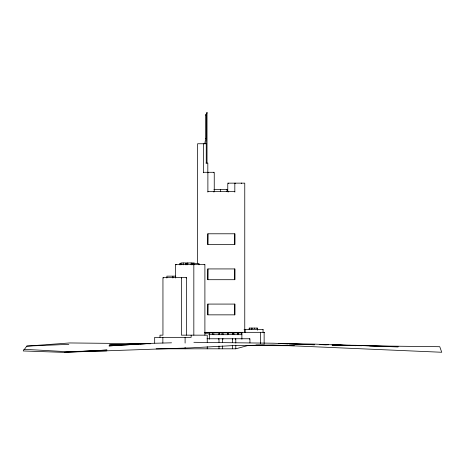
<?xml version="1.0" encoding="UTF-8"?>
<svg xmlns="http://www.w3.org/2000/svg" width="465" height="465" viewBox="0 0 465 465"><rect width="100%" height="100%" fill="white"/><g stroke="black" fill="none" stroke-linecap="round" stroke-linejoin="round"><path stroke-width="0.7" d="M207.838 244.555L207.867 233.785L234.842 233.785L234.842 244.555L207.838 244.555L207.907 233.785M207.838 279.703L207.867 268.933L234.842 268.933L234.842 279.703L207.838 279.703L207.907 268.933M207.838 314.851L207.867 304.081L234.842 304.081L234.842 314.851L207.838 314.851L207.907 304.081M234.773 244.555L234.802 233.785M234.773 279.703L234.802 268.933M234.773 314.851L234.802 304.081M205.972 143.749L206.355 138.558L206.355 114.965L207.018 112.611L207.018 163.093M204.803 143.749L205.623 138.558L205.623 114.965L207.018 112.611M24.407 349.389L26.79 346.111L68.843 344.35M156.13 348.808L235.79 348.808L248.595 345.338M106.63 350.883L64.525 351.557L23.971 349.285L23.25 350.959L64.385 352.389L107.049 350.029L64.304 352.296L190.563 347.872L232.012 345.664L273.118 344.983L441.75 352.261L439.756 346.71L369.669 345.89M138.721 343.914L109.432 344.937L150.759 343.426L108.973 345.914L150.654 343.362L171.539 342.815M140.151 343.862L150.154 343.519M294.397 345.728L247.438 345.588M205.623 114.965L206.355 114.965M205.623 138.558L206.355 138.558M205.972 163.093L207.82 163.093L207.82 172.765M213.935 189.435L227.548 189.435L227.548 191.597M207.884 191.4L234.842 191.4M194.294 262.94L180.995 262.94L180.995 264.829M181.054 263.411L179.699 263.411L179.699 264.829M188.093 263.411L185.337 263.411L185.337 264.829M244.044 329.499L263.132 329.499M204.67 332.33L264.55 332.33M205.001 332.888L207.593 332.888M208.419 332.888L212.889 332.888M222.078 332.888L219.358 332.888L219.358 334.649M222.962 332.888L227.67 332.888L227.67 334.649M228.437 332.888L232.965 332.888L232.965 334.649M241.887 332.888L238.4 332.888L238.4 334.69M204.896 333.039L209.372 333.039L209.372 339.229M208.704 334.69L212.889 334.649M213.482 334.69L228.059 334.69M228.437 334.649L241.887 334.69M207.03 338.758L249.938 338.758L249.938 342.903M255.936 344.972L264.55 344.972M26.79 346.111L69.727 342.955L150.567 343.757M332.405 345.239L339.677 345.263M348.971 345.292L398.028 346.582M193.876 342.298L273.275 343.205L314.538 344.768L302.994 344.379M351.697 345.571L361.782 345.728M332.283 345.03L356.173 345.309L398.075 346.954M332.254 345.094L343.094 345.263M347.431 345.332L356.103 345.466L332.138 344.885M278.465 343.478L314.503 344.112L356.062 345.687L344.455 345.344M319.792 344.588L328.505 344.798M320.513 344.635L326.314 344.809M332.12 344.978L341.548 345.257M278.465 343.559L287.847 343.873M289.288 343.92L301.553 344.333M264.137 332.33L264.137 343.565M263.039 329.499L263.039 332.33M260.435 332.33L260.435 343.565M257.569 330.208L257.569 328.087L249.164 328.087L249.164 329.499M256.959 328.087L256.959 328.557M254.681 328.087L254.681 328.557M252.053 328.087L252.053 328.557M251.78 328.087L251.78 329.499M249.775 328.087L249.775 328.557M249.618 338.758L249.618 339.229M245.119 329.499L245.119 332.33M244.764 332.632L244.764 183.146L227.769 183.146L227.769 191.4M241.887 332.33L241.887 339.229M241.527 183.146L241.527 183.617M241.527 332.888L241.527 334.69M241.323 183.146L241.323 183.617M238.679 332.888L238.679 334.69M237.818 334.69L237.818 332.888L233.692 332.888L233.692 334.69M237.539 332.888L237.539 334.69M235.79 338.758L235.79 343.065M235.79 345.216L235.79 348.808M235.476 338.758L235.476 339.229M235.29 183.146L235.302 183.617M234.825 183.146L234.825 192.109M233.866 332.888L233.866 334.69M232.791 332.888L232.791 334.649M232.541 338.758L232.541 339.229M232.39 338.758L232.39 342.345M232.39 345.216L232.39 348.808M228.6 183.146L228.6 183.617M228.611 332.888L228.611 334.649M228.129 191.4L228.129 192.109M227.612 332.888L227.612 334.649M227.007 189.435L227.007 191.597M223.02 332.888L223.02 334.649M223.02 338.758L223.02 339.229M222.549 338.758L222.549 342.345M222.549 345.937L222.549 348.808M222.02 332.888L222.078 334.649M220.654 189.435L220.654 191.499M219.416 332.888L219.416 334.649M218.992 338.758L218.992 342.345M218.992 345.937L218.992 348.808M218.521 338.758L218.521 339.229M218.341 334.649L218.399 332.888L213.778 332.888L213.836 334.649M214.243 191.4L214.243 172.294L203.408 172.294L203.408 143.749M213.917 191.4L213.917 192.109M213.441 172.294L213.441 172.765M212.714 332.888L212.714 334.649M207.884 172.294L207.884 192.109M207.419 172.294L207.407 172.765M207.239 342.345L207.239 335.16L181.414 335.16L181.414 277.564M207.239 346.652L207.239 348.808M206.257 163.093L206.257 143.749L197.602 143.749L197.602 263.114M204.896 335.16L204.896 264.353L175.363 264.353L175.363 276.152M204.245 264.353L204.245 264.829M203.658 172.294L203.658 172.765M198.985 264.829L198.985 263.411L191.993 263.411L191.993 264.829M193.986 264.353L193.986 264.829M193.829 264.353L193.829 335.16M193.097 263.411L193.097 264.829M191.144 262.94L191.144 264.829M191.138 335.16L191.138 337.346L154.682 337.346L154.682 343.077M187.697 262.94L187.697 264.829M186.43 263.411L186.43 264.829M186.442 335.16L186.442 277.564L162.948 277.564L162.948 335.16L159.995 335.16L159.995 337.346M186.198 277.564L186.198 278.035M185.099 337.346L185.099 343.077M185.099 347.372L185.099 348.808M183.187 262.94L183.187 264.829M181.565 277.564L181.565 278.035M180.792 263.411L180.792 264.829M176.014 264.353L176.014 264.829M175.683 278.035L175.683 276.152L166.877 276.152L166.877 278.035M172.899 276.152L172.899 278.035M163.593 277.564L163.593 278.035M162.86 337.346L162.86 343.077"/></g></svg>
